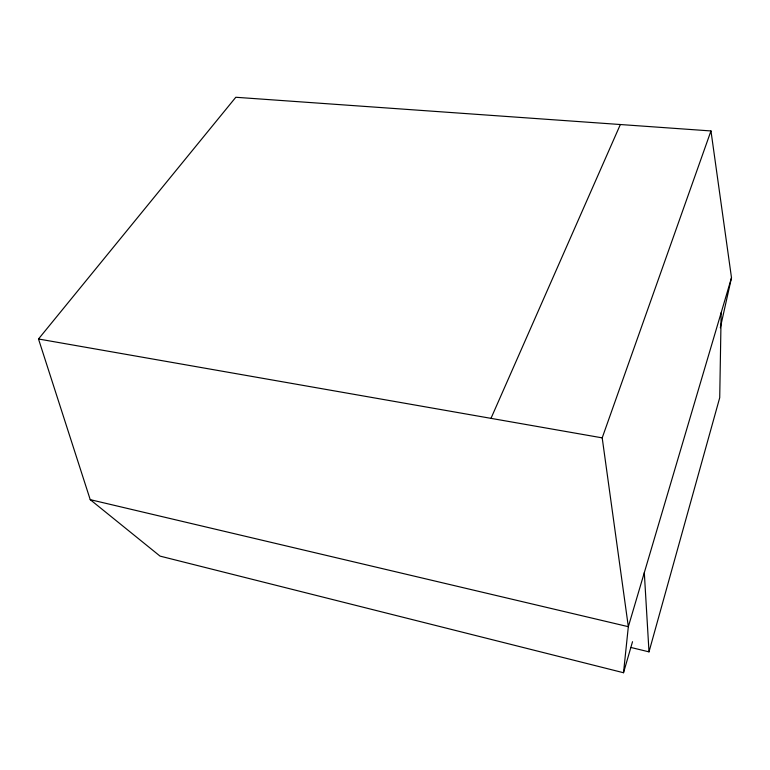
<?xml version="1.0" encoding="UTF-8"?>
<svg xmlns="http://www.w3.org/2000/svg" width="770" height="770" viewBox="0 0 770 770"><rect width="100%" height="100%" fill="white"/><g stroke="black" fill="none" stroke-linecap="round" stroke-linejoin="round"><path stroke-width="1.16" d="M721.163 312.726L719.719 397.695L649.004 651.863L630.861 647.454M623.517 672.73L628.33 626.684L731.5 277.758L710.97 130.948L235.803 97.27L38.5 338.993L90.225 499.653L160.044 556.113L623.517 672.73L632.526 641.699M720.316 327.779L731.5 277.758M90.225 499.653L628.33 626.684L602.198 437.861L710.97 130.948M490.99 418.351L620.351 124.519M38.5 338.993L602.198 437.861M644.307 572.649L649.004 651.863"/></g></svg>
